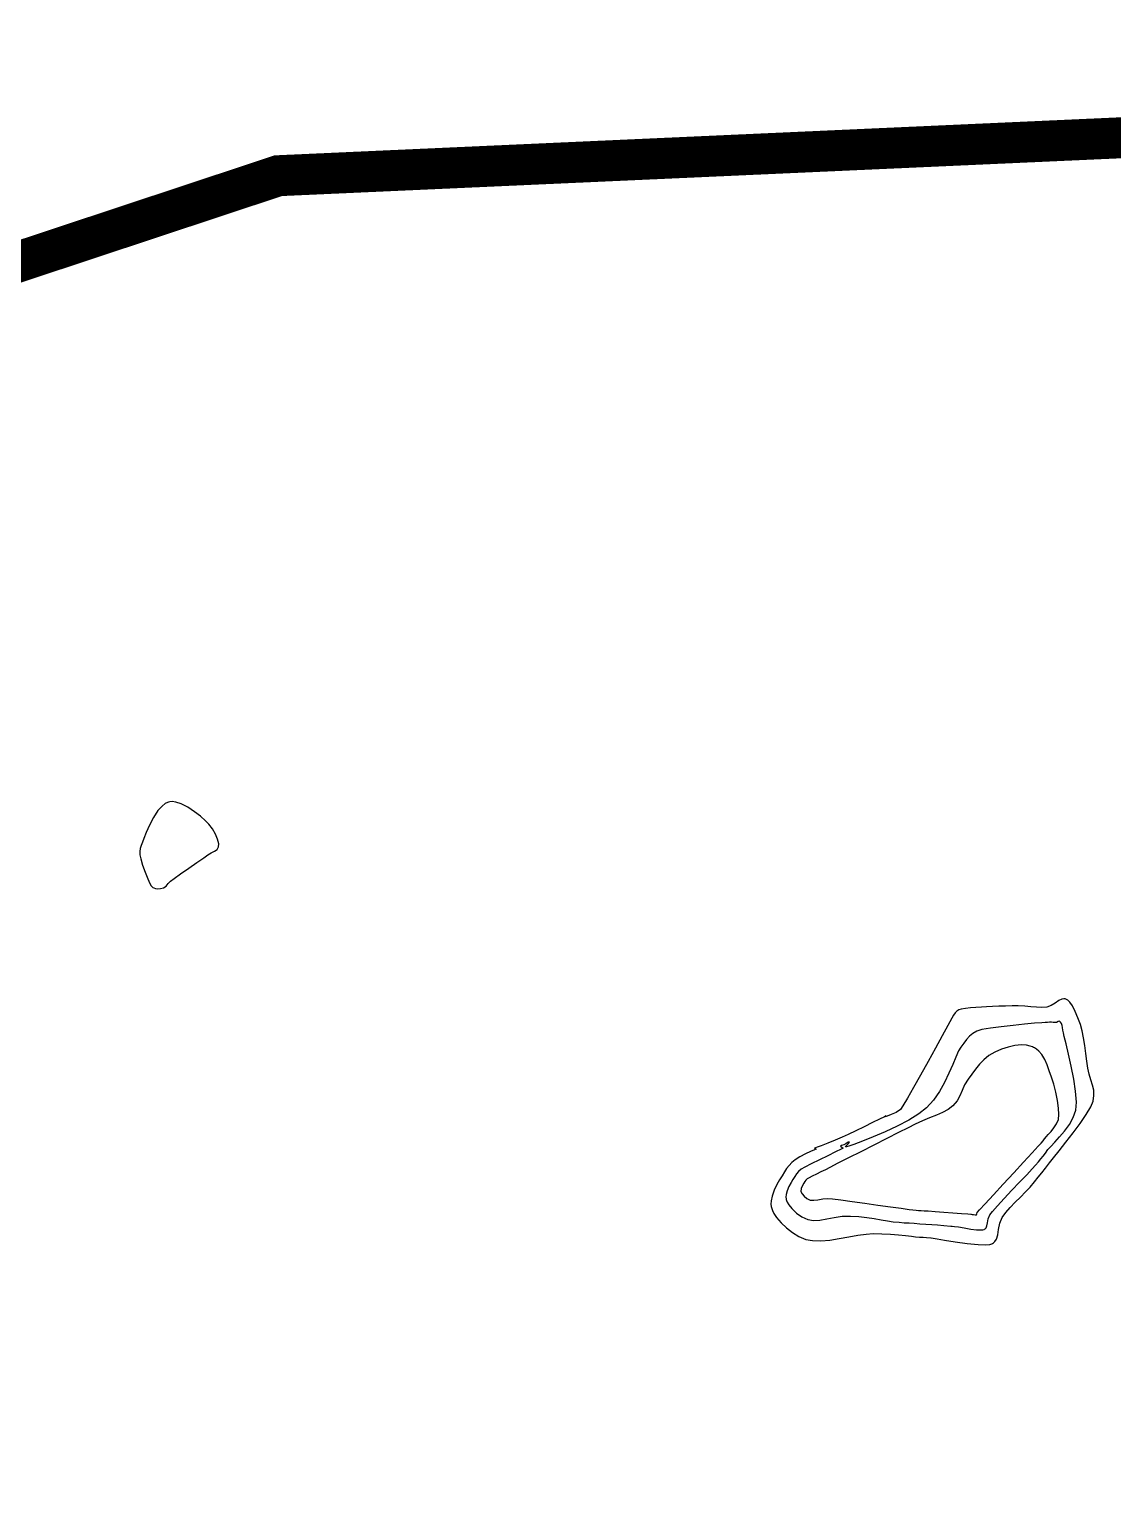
# Model space of a CAD drawing. Header units: metres. Extents: x 729358 to 732680, y 1423022 to 1426117.
# Drawn here: x 731351 to 731452.6, y 1424406.7 to 1424543.3 of the extents above; entities that cross this region are included whole.
import ezdxf

# ---------------------------------------------------------------- set-up
doc = ezdxf.new("R2010")
doc.units = ezdxf.units.M
doc.header["$MEASUREMENT"] = 0
doc.linetypes.add('PHANTOM', pattern=[2.5, 1.25, -0.25, 0.25, -0.25, 0.25, -0.25])
doc.layers.add('36Bound', color=6, linetype='PHANTOM')
doc.layers.add('ACAD_WHA ล่าสุด_พิกัดโครงการ$0$C-TOPO-MINR', color=8, linetype='Continuous')

msp = doc.modelspace()

# ---------------------------------------------------------------- linework, layer by layer
at = {"layer": '36Bound', "const_width": 3.84, "flags": 128}
msp.add_lwpolyline([(732033.97, 1425142.5), (732056.28, 1425177.43), (732059.75, 1425182.84), (732054.96, 1425195.58), (732049.46, 1425211.41), (732054.13, 1425233.8), (732038.48, 1425248.17), (731970.82, 1425311.11), (731823.66, 1425415.98), (731753.2, 1425490.22), (731675.22, 1425546.37), (731654.76, 1425545.76), (731503.63, 1425643.29), (731526.9, 1425697.13), (731385.11, 1425783.91), (731330.5, 1425741.53), (731265.31, 1425699.61), (731209.65, 1425530.6), (731208.39, 1425526.78), (731174.51, 1425279.17), (731153.78, 1425073.71), (731169.63, 1424901.84), (731235.88, 1424899.8), (731330.85, 1424934.64), (731331.27, 1424889.12), (731294.07, 1424865.76), (731515.47, 1424768.08), (731513.92, 1424735.5), (731375.24, 1424749.98), (731314.91, 1424742.59), (731311.35, 1424605.16), (731484, 1424610.94), (731478.56, 1424569.27), (731474.98, 1424534.04), (731374.34, 1424529.51), (731340.65, 1424518.34), (731345.5, 1424468.86), (731343.36, 1424440.54), (731340.73, 1424402.91), (731352.65, 1424315.15), (731473.35, 1424267.09), (731502.45, 1424249.93), (731504.38, 1424238.38), (731516.71, 1424230.95), (731524.15, 1424245.12), (731527.87, 1424252.2), (731535.32, 1424266.36), (731542.76, 1424280.53), (731546.48, 1424287.61), (731553.92, 1424301.77), (731536.97, 1424311.46), (731572.9, 1424382.89), (731565.47, 1424383.49), (731585.35, 1424420.24), (731581.34, 1424422.47), (731587.97, 1424448.68), (731592.91, 1424447.87), (731597.04, 1424463.75), (731641.24, 1424440.16), (731648.88, 1424454.39), (731631.44, 1424464.66), (731658.67, 1424523.44), (731615.16, 1424533.98), (731601.34, 1424537), (731613.15, 1424560.55), (731615.37, 1424564.98), (731605.22, 1424569.29), (731612.63, 1424585.14), (731678.43, 1424557.21), (731698.28, 1424595.86), (731719.25, 1424631.42), (731741.47, 1424666.98), (731760.7, 1424701.7), (731779.04, 1424734.74), (731800.86, 1424768.94), (731802.48, 1424771.46), (731823.33, 1424803.83), (731861.36, 1424870.45), (731865.12, 1424875.85), (731926.84, 1425020.53), (731969.3, 1425089.46), (732400.54, 1424837.75), (732440.74, 1424908.75)], close=True, dxfattribs=at)
at = {"layer": 'ACAD_WHA ล่าสุด_พิกัดโครงการ$0$C-TOPO-MINR', "color": 8, "linetype": 'Continuous', "lineweight": -3, "extrusion": (-1.32336e-07, 8.68819e-08, 1)}
for points, elevation in [([(731362.54, 1424462.83), (731362.58, 1424462.8), (731362.68, 1424462.76), (731362.83, 1424462.71), (731363.04, 1424462.68), (731363.32, 1424462.7), (731363.58, 1424462.77), (731363.83, 1424462.93), (731364.02, 1424463.16), (731364.25, 1424463.4), (731364.58, 1424463.65), (731365.19, 1424464.08), (731365.95, 1424464.6), (731366.72, 1424465.14), (731367.37, 1424465.58), (731367.75, 1424465.85), (731368.06, 1424466.03), (731368.37, 1424466.19), (731368.61, 1424466.36), (731368.75, 1424466.59), (731368.76, 1424466.9), (731368.65, 1424467.32), (731368.45, 1424467.8), (731368.17, 1424468.28), (731367.85, 1424468.72), (731367.52, 1424469.05), (731367.05, 1424469.47), (731366.5, 1424469.9), (731365.88, 1424470.31), (731365.25, 1424470.64), (731364.75, 1424470.8), (731364.39, 1424470.84), (731364.17, 1424470.82), (731364.06, 1424470.8), (731363.96, 1424470.77), (731363.75, 1424470.67), (731363.45, 1424470.43), (731363.07, 1424470), (731362.64, 1424469.34), (731362.27, 1424468.62), (731361.97, 1424467.94), (731361.74, 1424467.38), (731361.62, 1424467.05), (731361.49, 1424466.74), (731361.41, 1424466.46), (731361.37, 1424466.17), (731361.37, 1424465.85), (731361.45, 1424465.47), (731361.63, 1424464.9), (731361.87, 1424464.24), (731362.12, 1424463.6), (731362.31, 1424463.18), (731362.44, 1424462.96), (731362.51, 1424462.86), (731362.54, 1424462.83)], 77), ([(731435.51, 1424429.95), (731435.57, 1424429.95), (731435.74, 1424429.92), (731436.11, 1424429.86), (731436.79, 1424429.75), (731437.81, 1424429.58), (731438.92, 1424429.43), (731439.96, 1424429.32), (731440.66, 1424429.3), (731441.06, 1424429.33), (731441.25, 1424429.38), (731441.32, 1424429.41), (731441.4, 1424429.47), (731441.53, 1424429.6), (731441.67, 1424429.84), (731441.79, 1424430.22), (731441.87, 1424430.75), (731441.99, 1424431.32), (731442.22, 1424431.87), (731442.54, 1424432.32), (731442.96, 1424432.8), (731443.44, 1424433.29), (731443.94, 1424433.78), (731444.41, 1424434.25), (731444.83, 1424434.71), (731445.24, 1424435.2), (731445.6, 1424435.63), (731445.92, 1424436.04), (731446.26, 1424436.48), (731446.65, 1424436.99), (731447.01, 1424437.46), (731447.55, 1424438.12), (731448.18, 1424438.93), (731448.86, 1424439.8), (731449.52, 1424440.68), (731450.1, 1424441.52), (731450.53, 1424442.23), (731450.75, 1424442.76), (731450.82, 1424443.3), (731450.79, 1424443.79), (731450.68, 1424444.27), (731450.53, 1424444.76), (731450.38, 1424445.28), (731450.25, 1424445.85), (731450.16, 1424446.51), (731450.06, 1424447.23), (731449.96, 1424447.97), (731449.85, 1424448.7), (731449.72, 1424449.36), (731449.55, 1424449.94), (731449.32, 1424450.56), (731449.07, 1424451.17), (731448.8, 1424451.7), (731448.57, 1424452.04), (731448.38, 1424452.22), (731448.25, 1424452.3), (731448.19, 1424452.33), (731448.12, 1424452.35), (731447.99, 1424452.36), (731447.8, 1424452.32), (731447.53, 1424452.19), (731447.19, 1424451.96), (731446.82, 1424451.73), (731446.4, 1424451.59), (731445.93, 1424451.54), (731445.44, 1424451.56), (731444.91, 1424451.61), (731444.33, 1424451.66), (731443.71, 1424451.69), (731443.15, 1424451.69), (731442.53, 1424451.68), (731441.91, 1424451.66), (731441.3, 1424451.64), (731440.75, 1424451.62), (731440.27, 1424451.59), (731439.75, 1424451.54), (731439.23, 1424451.5), (731438.76, 1424451.45), (731438.38, 1424451.39), (731438.15, 1424451.32), (731437.96, 1424451.19), (731437.81, 1424451.03), (731437.66, 1424450.82), (731437.49, 1424450.53), (731437.12, 1424449.86), (731436.59, 1424448.89), (731435.95, 1424447.74), (731435.26, 1424446.48), (731434.57, 1424445.21), (731433.91, 1424444.03), (731433.34, 1424443.04), (731432.91, 1424442.33), (731432.67, 1424441.99), (731432.27, 1424441.71), (731431.81, 1424441.5), (731431.43, 1424441.36), (731431.27, 1424441.31), (731431.31, 1424441.35), (731431.34, 1424441.4), (731431.17, 1424441.31), (731430.7, 1424441.08), (731430.04, 1424440.75), (731429.27, 1424440.37), (731428.48, 1424439.99), (731427.76, 1424439.64), (731427.22, 1424439.39), (731426.56, 1424439.11), (731425.87, 1424438.83), (731425.25, 1424438.59), (731424.88, 1424438.45), (731424.7, 1424438.38), (731424.64, 1424438.35), (731424.63, 1424438.35), (731424.64, 1424438.34), (731424.66, 1424438.32), (731424.72, 1424438.29), (731424.76, 1424438.26), (731424.62, 1424438.2), (731424.25, 1424438.04), (731423.76, 1424437.82), (731423.25, 1424437.56), (731422.82, 1424437.27), (731422.5, 1424437), (731422.23, 1424436.73), (731422, 1424436.46), (731421.79, 1424436.14), (731421.58, 1424435.78), (731421.35, 1424435.4), (731421.09, 1424434.94), (731420.84, 1424434.42), (731420.64, 1424433.87), (731420.55, 1424433.43), (731420.53, 1424433.11), (731420.56, 1424432.9), (731420.58, 1424432.8), (731420.61, 1424432.71), (731420.67, 1424432.52), (731420.81, 1424432.24), (731421.07, 1424431.85), (731421.48, 1424431.36), (731421.98, 1424430.88), (731422.54, 1424430.45), (731423.16, 1424430.09), (731423.8, 1424429.81), (731424.44, 1424429.69), (731425.21, 1424429.68), (731426.05, 1424429.75), (731426.94, 1424429.89), (731427.83, 1424430.05), (731428.68, 1424430.2), (731429.46, 1424430.31), (731430.12, 1424430.36), (731430.93, 1424430.34), (731431.73, 1424430.29), (731432.49, 1424430.23), (731433.16, 1424430.16), (731433.71, 1424430.1), (731434.09, 1424430.06), (731434.47, 1424430.03), (731434.8, 1424430.01), (731435.13, 1424429.98), (731435.51, 1424429.95)], 79), ([(731437.39, 1424431.06), (731437.51, 1424431.05), (731437.75, 1424431.02), (731438.13, 1424430.97), (731438.64, 1424430.88), (731439.26, 1424430.78), (731439.82, 1424430.71), (731440.19, 1424430.69), (731440.41, 1424430.71), (731440.52, 1424430.74), (731440.56, 1424430.76), (731440.61, 1424430.8), (731440.7, 1424430.9), (731440.78, 1424431.07), (731440.84, 1424431.35), (731440.9, 1424431.73), (731441.05, 1424432.1), (731441.3, 1424432.42), (731441.78, 1424432.95), (731442.41, 1424433.64), (731443.13, 1424434.41), (731443.85, 1424435.17), (731444.51, 1424435.87), (731445.03, 1424436.43), (731445.35, 1424436.77), (731445.61, 1424437.08), (731445.83, 1424437.35), (731446.04, 1424437.62), (731446.26, 1424437.9), (731446.5, 1424438.22), (731446.77, 1424438.53), (731447.15, 1424438.93), (731447.6, 1424439.41), (731448.07, 1424439.96), (731448.51, 1424440.57), (731448.88, 1424441.22), (731449.12, 1424441.91), (731449.18, 1424442.67), (731449.1, 1424443.69), (731448.93, 1424444.84), (731448.69, 1424446.04), (731448.44, 1424447.17), (731448.2, 1424448.14), (731448.03, 1424448.84), (731447.95, 1424449.16), (731447.91, 1424449.43), (731447.88, 1424449.66), (731447.83, 1424449.86), (731447.76, 1424450.03), (731447.68, 1424450.18), (731447.59, 1424450.27), (731447.45, 1424450.22), (731447.29, 1424450.14), (731447.16, 1424450.13), (731447, 1424450.15), (731446.83, 1424450.16), (731446.65, 1424450.16), (731446.46, 1424450.15), (731446.25, 1424450.14), (731445.93, 1424450.11), (731445.25, 1424450.06), (731444.31, 1424449.97), (731443.23, 1424449.86), (731442.12, 1424449.74), (731441.11, 1424449.61), (731440.31, 1424449.47), (731439.84, 1424449.34), (731439.46, 1424449.11), (731439.15, 1424448.85), (731438.88, 1424448.55), (731438.62, 1424448.21), (731438.34, 1424447.83), (731438.13, 1424447.47), (731437.88, 1424446.9), (731437.58, 1424446.19), (731437.22, 1424445.38), (731436.81, 1424444.52), (731436.33, 1424443.66), (731435.77, 1424442.86), (731435.13, 1424442.15), (731434.4, 1424441.58), (731433.45, 1424440.99), (731432.36, 1424440.43), (731431.23, 1424439.9), (731430.12, 1424439.42), (731429.12, 1424439.02), (731428.3, 1424438.71), (731427.83, 1424438.55), (731427.61, 1424438.49), (731427.54, 1424438.47), (731427.52, 1424438.47), (731427.52, 1424438.49), (731427.55, 1424438.54), (731427.65, 1424438.64), (731427.81, 1424438.8), (731427.89, 1424438.93), (731427.76, 1424438.91), (731427.55, 1424438.78), (731427.37, 1424438.68), (731427.16, 1424438.61), (731427.04, 1424438.55), (731427.17, 1424438.46), (731427.3, 1424438.37), (731427.11, 1424438.25), (731426.59, 1424438), (731425.88, 1424437.65), (731425.08, 1424437.27), (731424.32, 1424436.89), (731423.72, 1424436.58), (731423.38, 1424436.38), (731423.13, 1424436.16), (731422.93, 1424435.95), (731422.76, 1424435.71), (731422.59, 1424435.43), (731422.42, 1424435.13), (731422.22, 1424434.77), (731422.05, 1424434.37), (731421.96, 1424434.03), (731421.93, 1424433.78), (731421.95, 1424433.62), (731421.96, 1424433.54), (731421.99, 1424433.46), (731422.05, 1424433.3), (731422.2, 1424433.04), (731422.48, 1424432.69), (731422.92, 1424432.28), (731423.44, 1424431.92), (731424, 1424431.66), (731424.52, 1424431.57), (731425.11, 1424431.61), (731425.76, 1424431.72), (731426.47, 1424431.86), (731427.22, 1424431.97), (731428, 1424432), (731428.78, 1424431.96), (731429.52, 1424431.87), (731430.22, 1424431.76), (731430.88, 1424431.64), (731431.47, 1424431.54), (731432, 1424431.46), (731432.55, 1424431.41), (731433.03, 1424431.37), (731433.48, 1424431.35), (731433.95, 1424431.32), (731434.5, 1424431.28), (731435.07, 1424431.23), (731435.62, 1424431.2), (731436.16, 1424431.16), (731436.74, 1424431.11), (731437.39, 1424431.06)], 78), ([(731439.27, 1424432.16), (731439.31, 1424432.16), (731439.4, 1424432.15), (731439.53, 1424432.13), (731439.69, 1424432.11), (731439.8, 1424432.11), (731439.84, 1424432.21), (731439.88, 1424432.34), (731440.09, 1424432.57), (731440.62, 1424433.15), (731441.4, 1424433.99), (731442.32, 1424434.99), (731443.29, 1424436.04), (731444.22, 1424437.05), (731445.02, 1424437.92), (731445.6, 1424438.55), (731445.86, 1424438.83), (731446.04, 1424439.05), (731446.19, 1424439.24), (731446.36, 1424439.46), (731446.53, 1424439.65), (731446.79, 1424439.93), (731447.07, 1424440.26), (731447.32, 1424440.64), (731447.49, 1424441.05), (731447.53, 1424441.5), (731447.49, 1424442.12), (731447.39, 1424442.84), (731447.25, 1424443.6), (731447.06, 1424444.35), (731446.84, 1424445.01), (731446.63, 1424445.6), (731446.43, 1424446.16), (731446.2, 1424446.68), (731445.92, 1424447.14), (731445.65, 1424447.45), (731445.42, 1424447.65), (731445.24, 1424447.76), (731445.14, 1424447.81), (731445.04, 1424447.85), (731444.83, 1424447.93), (731444.5, 1424448), (731444.03, 1424448.03), (731443.41, 1424447.98), (731442.78, 1424447.84), (731442.14, 1424447.63), (731441.53, 1424447.36), (731440.97, 1424447.03), (731440.49, 1424446.64), (731440.08, 1424446.22), (731439.71, 1424445.77), (731439.36, 1424445.3), (731439.02, 1424444.84), (731438.68, 1424444.3), (731438.45, 1424443.77), (731438.24, 1424443.27), (731437.98, 1424442.78), (731437.59, 1424442.32), (731437.15, 1424441.97), (731436.63, 1424441.69), (731436.05, 1424441.44), (731435.41, 1424441.19), (731434.74, 1424440.92), (731434.05, 1424440.6), (731433.41, 1424440.28), (731432.5, 1424439.82), (731431.39, 1424439.26), (731430.19, 1424438.65), (731428.96, 1424438.03), (731427.81, 1424437.45), (731426.82, 1424436.94), (731426.07, 1424436.56), (731425.65, 1424436.34), (731425.22, 1424436.13), (731424.8, 1424435.93), (731424.41, 1424435.74), (731424.11, 1424435.58), (731423.94, 1424435.48), (731423.81, 1424435.36), (731423.7, 1424435.23), (731423.61, 1424435.08), (731423.48, 1424434.86), (731423.36, 1424434.58), (731423.35, 1424434.29), (731423.45, 1424434.07), (731423.65, 1424433.85), (731423.91, 1424433.65), (731424.2, 1424433.5), (731424.54, 1424433.47), (731424.94, 1424433.53), (731425.39, 1424433.61), (731425.87, 1424433.65), (731426.31, 1424433.61), (731427.1, 1424433.51), (731428.14, 1424433.37), (731429.33, 1424433.21), (731430.57, 1424433.03), (731431.74, 1424432.87), (731432.75, 1424432.72), (731433.49, 1424432.62), (731433.85, 1424432.57), (731434.14, 1424432.55), (731434.38, 1424432.53), (731434.63, 1424432.51), (731434.91, 1424432.49), (731435.28, 1424432.47), (731435.93, 1424432.42), (731436.74, 1424432.36), (731437.6, 1424432.29), (731438.39, 1424432.23), (731438.98, 1424432.19), (731439.27, 1424432.16)], 77)]:
    msp.add_lwpolyline(points, close=True, dxfattribs=dict(at, elevation=elevation))

doc.saveas('drawing.dxf')
